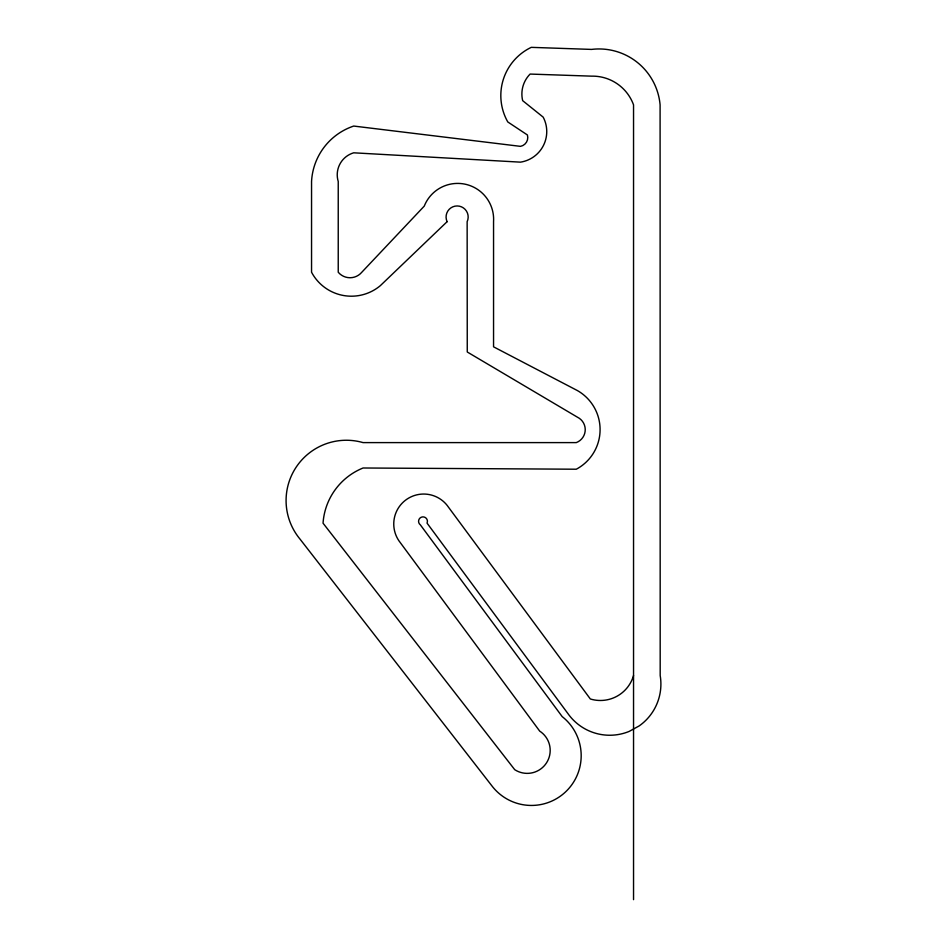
<?xml version="1.0" encoding="UTF-8"?>
<svg xmlns="http://www.w3.org/2000/svg" width="947" height="947" viewBox="0 0 947 947"><rect width="100%" height="100%" fill="white"/><g stroke="black" fill="none" stroke-linecap="round" stroke-linejoin="round"><path stroke-width="1.42" d="M633.543 899.65L633.543 104.857A43.633 43.633 0 0 0 591.555 76.151L530.095 74.067A28.41 28.41 0 0 0 522.661 100.654L543.187 117.144A30.943 30.943 0 0 1 520.483 162.15L353.705 152.81A22.917 22.917 0 0 0 338.233 181.504L338.233 272.227A15.365 15.365 0 0 0 361.813 272.227L424.256 206.115A35.95 35.95 0 0 1 493.553 221.681L493.553 346.827L577.445 390.59A44.9 44.9 0 0 1 576.297 469.215L363.056 467.996A64.159 64.159 0 0 0 323.045 523.182L514.73 769.686A22.977 22.977 0 0 0 546.502 762.891A22.977 22.977 0 0 0 539.707 731.12L398.876 540.725A29.937 29.937 0 0 1 406.95 499.164A29.937 29.937 0 0 1 448.511 507.237L590.336 698.981A34.471 34.471 0 0 0 633.543 675.542M447.114 221.681L380.363 285.639A45.065 45.065 0 0 1 311.551 272.227L311.551 181.504A61.851 61.851 0 0 1 353.705 126.058L520.483 146.359A8.985 8.985 0 0 0 527.408 134.971L507.793 121.962A53.423 53.423 0 0 1 531.267 47.35L591.555 49.41A61.318 61.318 0 0 1 660.095 104.857L660.189 675.542A51.174 51.174 0 0 1 639.237 725.876L629.187 731.404A51.174 51.174 0 0 1 567.869 713.505L427.038 523.111A4.427 4.427 0 0 0 425.108 517.417A4.427 4.427 0 0 0 419.272 518.92A4.427 4.427 0 0 0 420.35 524.851L562.175 716.595A49.741 49.741 0 0 1 566.851 790.638A49.741 49.741 0 0 1 492.736 786.945L299.974 539.056A60.3 60.3 0 0 1 363.056 442.604L576.297 442.604A13.85 13.85 0 0 0 577.445 417.201L467.262 352L467.143 221.681A11.056 11.056 0 0 0 457.129 205.949A11.056 11.056 0 0 0 447.114 221.681"/></g></svg>
